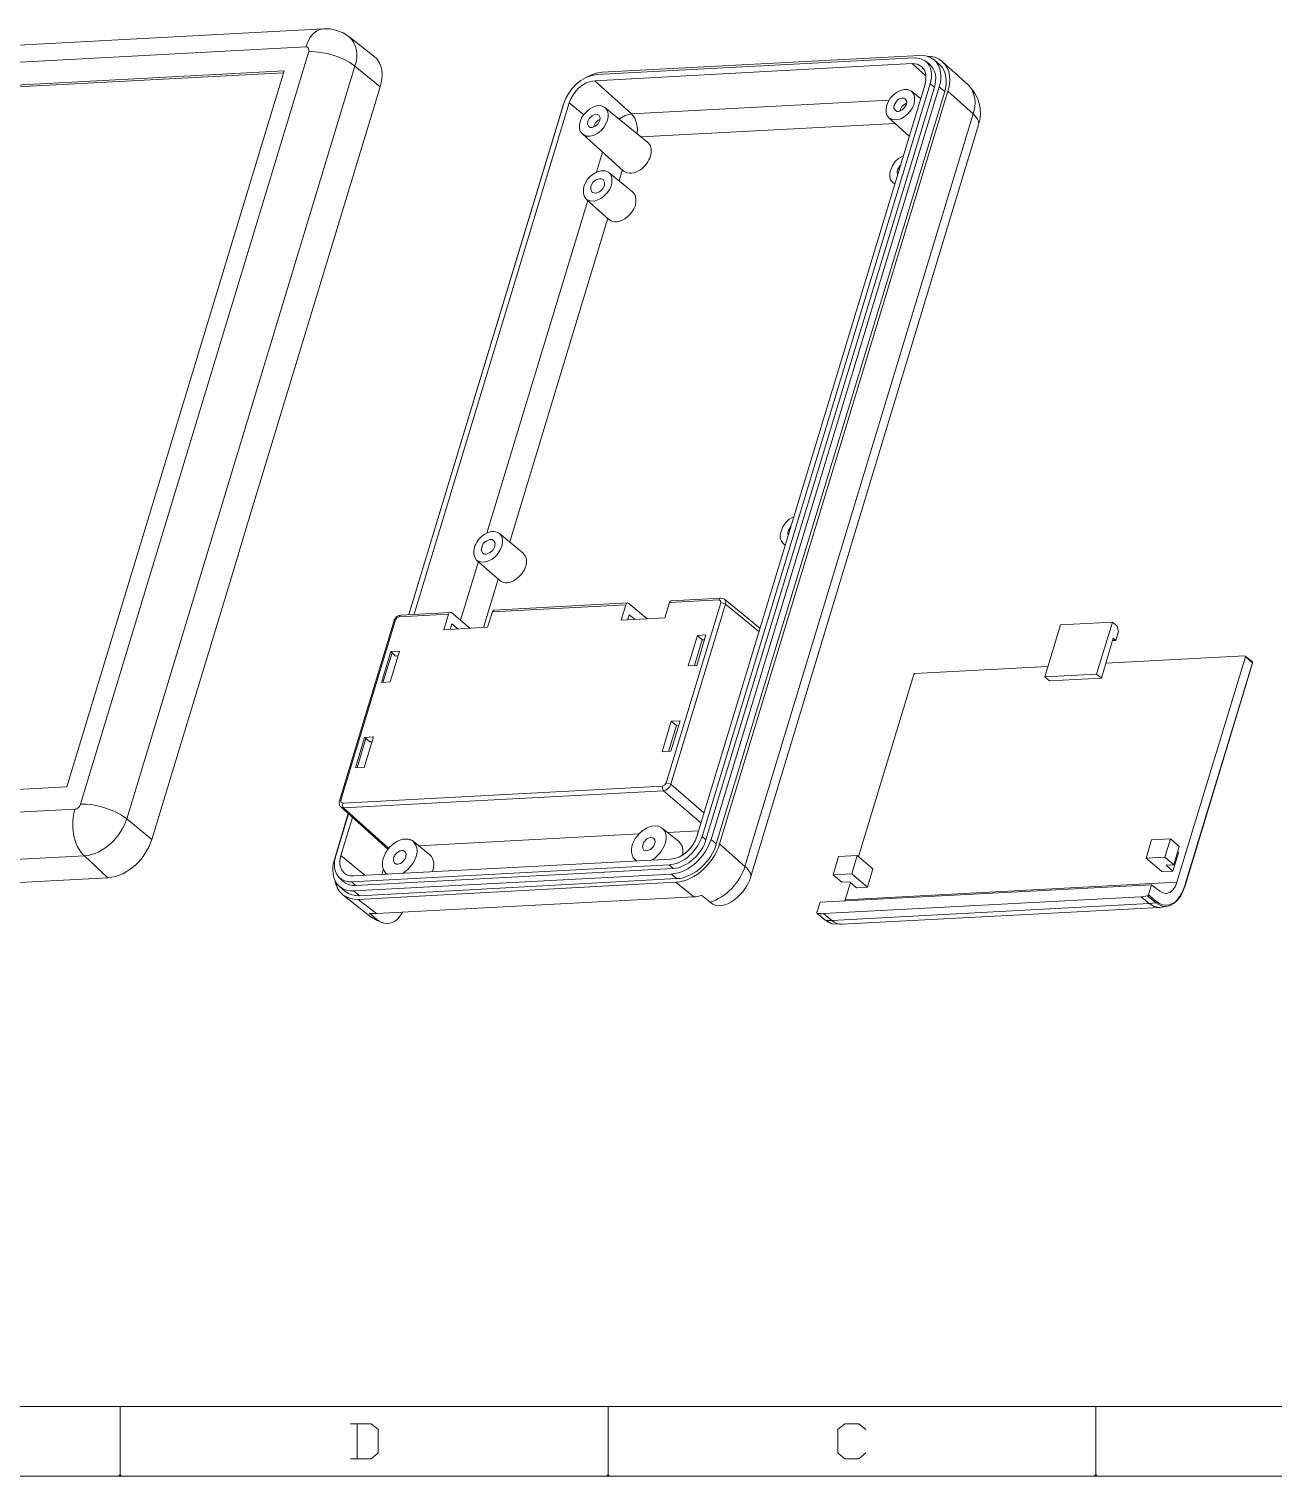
# Model space of a CAD drawing. Header units: millimetres. Extents: x -84 to 204, y -204 to 50.
# Drawn here: x 61.5 to 148.1, y -203.6 to -102.9 of the extents above; entities that cross this region are included whole.
import ezdxf

# ---------------------------------------------------------------- set-up
doc = ezdxf.new("R2010")
doc.units = ezdxf.units.MM

msp = doc.modelspace()

# ---------------------------------------------------------------- hatches: boundary and pattern name
h = msp.add_hatch(color=0)
h.dxf.hatch_style = 2
h.paths.add_polyline_path([(67.733333, -203.581), (67.7545, -203.496333), (67.839167, -203.475167), (67.923833, -203.496333), (67.945, -203.581)])
h = msp.add_hatch(color=0)
h.dxf.hatch_style = 2
h.paths.add_polyline_path([(101.684667, -203.581), (101.705833, -203.496333), (101.7905, -203.475167), (101.875167, -203.496333), (101.896333, -203.581)])
h = msp.add_hatch(color=0)
h.dxf.hatch_style = 2
h.paths.add_polyline_path([(135.614833, -203.581), (135.636, -203.496333), (135.720667, -203.475167), (135.805333, -203.496333), (135.8265, -203.581)])

# ---------------------------------------------------------------- linework, layer by layer
at = {"color": 0, "lineweight": 0}
for points in [[(81.999667, -102.9335), (59.922833, -104.097667)], [(81.999667, -102.9335), (81.753402, -102.97968), (81.539854, -103.068851), (81.355923, -103.19522), (81.198508, -103.352997), (81.064509, -103.536388), (80.950825, -103.739603), (80.854356, -103.956848), (80.772, -104.182333)], [(81.999667, -102.9335), (82.465333, -102.9335), (82.931, -103.039333), (83.354333, -103.208667), (83.7565, -103.462667)], [(83.7565, -103.462667), (83.955196, -103.666311), (84.108942, -103.896633), (84.219386, -104.147865), (84.28818, -104.414241), (84.316972, -104.689992), (84.307412, -104.969353), (84.261149, -105.246556), (84.179833, -105.515833)], [(83.7565, -103.462667), (85.492167, -104.817333)], [(80.772, -104.182333), (58.695167, -105.367667)], [(65.0875, -156.845), (80.983667, -104.499833)], [(80.983667, -104.499833), (80.983667, -104.394), (80.9625, -104.288167), (80.877833, -104.2035), (80.772, -104.182333)], [(80.983667, -104.499833), (81.408466, -104.518573), (81.832268, -104.566806), (82.251961, -104.645251), (82.664432, -104.754627), (83.066568, -104.895654), (83.455255, -105.069051), (83.827381, -105.275538), (84.179833, -105.515833)], [(84.179833, -105.515833), (68.304833, -157.861)], [(84.179833, -105.515833), (85.936667, -106.955167)], [(85.492167, -104.817333), (85.704983, -105.021461), (85.866023, -105.25927), (85.978711, -105.522934), (86.046469, -105.804626), (86.07272, -106.096521), (86.060889, -106.390794), (86.014396, -106.679618), (85.936667, -106.955167)], [(100.880333, -106.531833), (122.957167, -105.3465)], [(123.084167, -104.944333), (100.986167, -106.1085)], [(123.486333, -104.775), (101.388333, -105.939167)], [(122.957167, -105.3465), (123.317, -105.388833), (123.6345, -105.558167)], [(123.909667, -106.193167), (122.957167, -105.3465)], [(123.846167, -105.156), (123.486333, -104.986667), (123.084167, -104.944333)], [(123.909667, -104.796167), (123.486333, -104.775)], [(123.6345, -105.558167), (123.825, -105.833333), (123.909667, -106.129667), (123.909667, -106.447167), (123.846167, -106.764667)], [(124.206, -106.7435), (124.257054, -106.545222), (124.287144, -106.32951), (124.293033, -106.105058), (124.271484, -105.880561), (124.21926, -105.664713), (124.133124, -105.466207), (124.009838, -105.293738), (123.846167, -105.156)], [(124.1425, -105.367667), (123.846167, -105.156)], [(123.952, -104.817333), (123.909667, -104.796167)], [(124.481167, -105.071333), (124.227167, -104.923167), (123.952, -104.817333)], [(124.544667, -104.902), (124.036667, -104.8385)], [(124.1425, -105.367667), (124.302656, -105.525501), (124.42534, -105.704696), (124.512834, -105.90075), (124.567421, -106.109161), (124.591382, -106.325427), (124.587, -106.545046), (124.556556, -106.763515), (124.502333, -106.976333)], [(124.841, -106.955167), (124.908419, -106.72329), (124.945709, -106.474336), (124.951877, -106.216328), (124.925931, -105.957291), (124.86688, -105.705248), (124.77373, -105.468225), (124.645489, -105.254245), (124.481167, -105.071333)], [(124.862167, -105.41), (124.481167, -105.071333)], [(125.073833, -105.2195), (124.841, -105.029), (124.544667, -104.902)], [(124.862167, -105.41), (125.03698, -105.596298), (125.165495, -105.808975), (125.252313, -106.041868), (125.302036, -106.288814), (125.319265, -106.543647), (125.308601, -106.800204), (125.274646, -107.05232), (125.222, -107.293833)], [(125.433667, -107.272667), (125.511981, -107.032776), (125.559856, -106.763046), (125.574898, -106.476002), (125.554714, -106.184171), (125.496908, -105.900079), (125.399089, -105.636252), (125.258862, -105.405217), (125.073833, -105.2195)], [(125.073833, -105.2195), (126.851833, -106.828167)], [(59.2455, -106.912833), (79.248, -105.8545)], [(79.205667, -105.9815), (59.393667, -107.039833), (59.2455, -106.912833)], [(79.248, -105.8545), (64.135, -155.6385)], [(100.986167, -106.1085), (100.601053, -106.1855), (100.234122, -106.328352), (99.890854, -106.52866), (99.576731, -106.778028), (99.297236, -107.068059), (99.05785, -107.390357), (98.864055, -107.736525), (98.721333, -108.098167)], [(99.081167, -108.077), (99.204198, -107.794954), (99.360699, -107.52164), (99.548487, -107.265391), (99.765379, -107.034542), (100.009193, -106.837427), (100.277745, -106.682381), (100.568853, -106.577739), (100.880333, -106.531833)], [(100.922667, -106.023833), (100.584, -106.150833), (100.2665, -106.320167)], [(103.420333, -108.839), (100.880333, -106.531833)], [(100.965, -106.002667), (100.922667, -106.023833)], [(101.388333, -105.939167), (100.965, -106.002667)], [(85.936667, -106.955167), (76.602167, -137.7315)], [(123.846167, -106.764667), (107.971167, -159.109833)], [(108.331, -159.088667), (124.206, -106.7435)], [(124.502333, -106.976333), (108.606167, -159.3215)], [(108.966, -159.300333), (124.841, -106.955167)], [(125.222, -107.293833), (109.325833, -159.617833)], [(109.558667, -159.617833), (125.433667, -107.272667)], [(122.914833, -107.272667), (122.660833, -107.145667), (122.3645, -107.145667), (122.089333, -107.230333), (121.8565, -107.357333), (121.623667, -107.547833), (121.433167, -107.7595), (121.285, -107.992333), (121.179167, -108.246333)], [(123.084167, -108.1405), (123.1265, -107.907667), (123.1265, -107.674833), (123.063, -107.463167), (122.914833, -107.272667)], [(123.528667, -107.780667), (122.914833, -107.272667)], [(124.502333, -106.976333), (124.206, -106.7435)], [(124.841, -106.955167), (125.222, -107.293833)], [(125.433667, -107.272667), (127.1905, -108.839)], [(127.1905, -108.839), (127.266309, -108.58643), (127.311663, -108.321409), (127.32491, -108.050335), (127.304403, -107.779608), (127.248491, -107.515629), (127.155525, -107.264795), (127.023856, -107.033508), (126.851833, -106.828167)], [(126.851833, -106.828167), (127.109087, -107.112581), (127.322163, -107.424637), (127.489252, -107.759397), (127.608542, -108.111925), (127.678222, -108.477286), (127.696483, -108.850542), (127.661512, -109.226759), (127.5715, -109.601)], [(98.721333, -108.098167), (87.926333, -143.658167)], [(98.636667, -108.352167), (87.926333, -143.658167)], [(88.307333, -143.637), (99.081167, -108.077)], [(98.679, -108.182833), (98.636667, -108.352167)], [(100.097167, -108.9025), (99.081167, -108.077)], [(101.578833, -108.3945), (101.324833, -108.288667), (101.049667, -108.2675), (100.7745, -108.352167), (100.5205, -108.500333), (100.308833, -108.669667), (100.118333, -108.881333), (99.949, -109.114167), (99.843167, -109.389333)], [(101.748167, -109.2835), (101.811667, -109.050667), (101.7905, -108.817833), (101.727, -108.585), (101.578833, -108.3945)], [(104.563333, -110.828667), (101.578833, -108.3945)], [(103.420333, -108.839), (121.3485, -107.8865)], [(121.179167, -108.246333), (121.136833, -108.479167), (121.136833, -108.712), (121.200333, -108.923667), (121.327333, -109.114167)], [(121.327333, -109.114167), (121.581333, -109.241167), (121.877667, -109.262333), (122.152833, -109.177667), (122.406833, -109.050667), (122.6185, -108.860167), (122.809, -108.6485), (122.978333, -108.415667), (123.084167, -108.1405)], [(121.793, -108.606167), (121.687167, -108.436833), (121.708333, -108.225167)], [(121.708333, -108.225167), (121.835333, -107.992333), (122.004667, -107.823), (122.2375, -107.738333), (122.3645, -107.738333), (122.470333, -107.801833)], [(122.555, -108.182833), (122.428, -108.3945), (122.258667, -108.563833), (122.025833, -108.669667), (121.898833, -108.669667), (121.793, -108.606167)], [(122.1105, -108.563833), (122.2375, -108.331), (122.449167, -108.161667)], [(122.1105, -108.6485), (122.1105, -108.563833)], [(122.449167, -108.161667), (122.555, -108.098167)], [(122.470333, -107.801833), (122.576167, -107.971167), (122.555, -108.182833)], [(99.843167, -109.389333), (99.800833, -109.601), (99.800833, -109.833833), (99.864333, -110.066667), (100.0125, -110.236)], [(100.0125, -110.236), (100.2665, -110.384167), (100.541667, -110.384167), (100.816833, -110.320667), (101.070833, -110.1725), (101.303667, -110.003167), (101.494167, -109.7915), (101.642333, -109.5375), (101.748167, -109.2835)], [(100.457, -109.728), (100.372333, -109.558667), (100.3935, -109.347)], [(100.3935, -109.347), (100.499333, -109.135333), (100.689833, -108.966), (100.9015, -108.860167), (101.0285, -108.881333), (101.1555, -108.923667)], [(101.219, -109.304667), (101.113167, -109.5375), (100.922667, -109.706833), (100.689833, -109.7915), (100.562833, -109.7915), (100.457, -109.728)], [(100.795667, -109.706833), (100.922667, -109.474), (101.113167, -109.2835)], [(101.113167, -109.2835), (101.240167, -109.241167)], [(101.1555, -108.923667), (101.240167, -109.114167), (101.219, -109.304667)], [(102.5525, -109.198833), (102.975833, -108.944833), (103.420333, -108.839)], [(103.420333, -108.839), (103.653167, -109.135333), (103.780167, -109.495167), (103.843667, -109.855), (103.8225, -110.214833)], [(121.771833, -109.516333), (104.097667, -110.447667)], [(111.3155, -161.184167), (127.1905, -108.839)], [(127.5715, -109.601), (111.6965, -161.946167)], [(122.7455, -110.384167), (121.327333, -109.114167)], [(127.592667, -109.558667), (127.5715, -109.347), (127.486833, -109.1565), (127.1905, -108.839)], [(127.5715, -109.601), (127.592667, -109.558667)], [(102.87, -112.818333), (100.0125, -110.236)], [(100.7745, -109.770333), (100.795667, -109.706833)], [(100.986167, -112.903), (101.4095, -111.506)], [(104.563333, -110.828667), (104.732667, -111.019167), (104.796167, -111.273167), (104.796167, -111.527167), (104.753833, -111.781167)], [(104.753833, -111.781167), (104.705493, -111.912044), (104.641547, -112.044437), (104.563357, -112.176136), (104.472284, -112.304926), (104.369689, -112.428596), (104.256933, -112.544934), (104.135379, -112.651727), (104.006385, -112.746764), (103.871315, -112.827831), (103.731529, -112.892716), (103.588388, -112.939208), (103.443253, -112.965094), (103.297486, -112.968162), (103.152447, -112.946199), (103.009498, -112.896994), (102.87, -112.818333)], [(122.322167, -111.76), (122.025833, -111.929333), (121.771833, -112.162167), (121.581333, -112.4585), (121.454333, -112.776)], [(121.941167, -112.733667), (122.1105, -112.437333)], [(101.854, -112.924167), (101.6, -112.797167), (101.303667, -112.797167), (101.0285, -112.860667), (100.795667, -113.008833), (100.562833, -113.178167), (100.372333, -113.389833), (100.224167, -113.643833), (100.118333, -113.897833)], [(100.605167, -113.876667), (100.732167, -113.622667), (100.943833, -113.432167), (101.197833, -113.3475), (101.324833, -113.3475), (101.451833, -113.411)], [(101.451833, -113.411), (101.557667, -113.6015), (101.5365, -113.813167)], [(102.023333, -113.792), (102.065667, -113.559167), (102.065667, -113.326333), (102.002167, -113.0935), (101.854, -112.924167)], [(103.505, -114.257667), (101.854, -112.924167)], [(102.785333, -112.754833), (102.573667, -113.495667)], [(121.454333, -112.776), (121.390833, -112.987667), (121.390833, -113.2205), (121.454333, -113.453333), (121.6025, -113.622667)], [(121.6025, -113.622667), (121.7295, -113.707333)], [(121.941167, -113.03), (121.92, -112.881833), (121.941167, -112.733667)], [(100.118333, -113.897833), (100.076, -114.130667), (100.076, -114.3635), (100.1395, -114.575167), (100.2665, -114.765667)], [(100.2665, -114.765667), (100.5205, -114.892667), (100.816833, -114.913833), (101.092, -114.829167), (101.346, -114.702167), (101.557667, -114.511667), (101.748167, -114.3), (101.9175, -114.067167), (102.023333, -113.792)], [(100.689833, -114.3), (100.584, -114.088333), (100.605167, -113.876667)], [(101.5365, -113.813167), (101.4095, -114.067167), (101.197833, -114.257667), (100.943833, -114.3635), (100.816833, -114.342333), (100.689833, -114.3)], [(103.505, -114.257667), (103.653167, -114.448167), (103.737833, -114.702167), (103.737833, -114.935), (103.6955, -115.189)], [(93.366167, -138.006667), (100.3935, -114.8715)], [(101.854, -116.183833), (100.2665, -114.765667)], [(103.6955, -115.189), (103.652961, -115.312336), (103.593133, -115.438891), (103.517685, -115.566227), (103.428287, -115.691907), (103.326609, -115.813494), (103.21432, -115.928552), (103.09309, -116.034642), (102.964589, -116.129329), (102.830485, -116.210175), (102.69245, -116.274743), (102.552152, -116.320595), (102.411262, -116.345295), (102.271449, -116.346406), (102.134382, -116.321491), (102.001731, -116.268112), (101.875167, -116.183833)], [(101.769333, -116.099167), (94.953667, -138.599333)], [(114.702167, -136.863667), (114.405833, -137.033), (114.173, -137.265833), (113.961333, -137.562167), (113.834333, -137.879667)], [(76.602167, -137.7315), (75.522667, -141.2875)], [(113.834333, -137.879667), (113.770833, -138.091333), (113.770833, -138.324167), (113.8555, -138.557), (113.9825, -138.726333)], [(114.321167, -138.133667), (114.3, -137.9855), (114.321167, -137.837333)], [(114.321167, -137.837333), (114.511667, -137.541)], [(94.234, -138.027833), (94.111789, -137.955498), (93.983603, -137.910666), (93.851114, -137.89125), (93.715995, -137.895161), (93.57992, -137.920311), (93.44456, -137.964612), (93.311588, -138.025976), (93.182678, -138.102314), (93.059502, -138.191537), (92.943733, -138.291559), (92.837043, -138.40029), (92.741105, -138.515642), (92.657593, -138.635528), (92.588178, -138.757858), (92.534534, -138.880545), (92.498333, -139.0015)], [(93.006333, -138.980333), (93.112167, -138.726333), (93.323833, -138.557), (93.577833, -138.451167), (93.704833, -138.451167), (93.831833, -138.514667)], [(93.831833, -138.514667), (93.937667, -138.705167), (93.9165, -138.938)], [(94.403333, -138.895667), (94.445667, -138.662833), (94.445667, -138.43), (94.382167, -138.218333), (94.234, -138.027833)], [(95.885, -139.3825), (94.234, -138.027833)], [(113.9825, -138.726333), (114.1095, -138.832167)], [(92.498333, -139.0015), (92.456, -139.234333), (92.456, -139.467167), (92.5195, -139.678833), (92.6465, -139.869333)], [(92.6465, -139.869333), (92.9005, -139.996333), (93.196833, -140.0175), (93.472, -139.932833), (93.726, -139.805833), (93.958833, -139.615333), (94.149333, -139.403667), (94.2975, -139.170833), (94.403333, -138.895667)], [(94.255167, -141.2875), (92.6465, -139.869333)], [(93.069833, -139.403667), (92.964, -139.192), (93.006333, -138.980333)], [(93.9165, -138.938), (93.7895, -139.170833), (93.577833, -139.361333), (93.323833, -139.467167), (93.196833, -139.467167), (93.069833, -139.403667)], [(95.885, -139.3825), (96.033167, -139.573), (96.117833, -139.805833), (96.117833, -140.038667), (96.0755, -140.292667)], [(91.524667, -144.060333), (92.7735, -139.975167)], [(96.0755, -140.292667), (96.032961, -140.416003), (95.973133, -140.542557), (95.897685, -140.669893), (95.808287, -140.795573), (95.706609, -140.917161), (95.59432, -141.032218), (95.47309, -141.138309), (95.344589, -141.232996), (95.210485, -141.313842), (95.07245, -141.378409), (94.932152, -141.424262), (94.791262, -141.448962), (94.651449, -141.450073), (94.514382, -141.425158), (94.381731, -141.371779), (94.255167, -141.2875)], [(75.522667, -141.2875), (70.061667, -159.300333)], [(94.149333, -141.202833), (93.133333, -144.568333)], [(103.145167, -142.853833), (93.853, -143.361833)], [(103.145167, -142.853833), (103.081667, -142.896167), (103.039333, -142.980833)], [(103.229833, -142.896167), (103.145167, -142.853833)], [(103.229833, -142.896167), (104.521, -143.9545)], [(105.748667, -143.891), (106.066167, -142.832667)], [(105.833333, -155.363333), (109.643333, -142.853833)], [(109.516333, -142.642167), (106.066167, -142.832667)], [(106.066167, -142.832667), (106.1085, -142.748), (106.193167, -142.705667)], [(109.622167, -142.515167), (106.193167, -142.705667)], [(109.516333, -142.642167), (109.558667, -142.5575), (109.622167, -142.515167)], [(109.643333, -142.853833), (109.622167, -142.705667), (109.516333, -142.642167)], [(109.897333, -142.599833), (109.770333, -142.536333), (109.643333, -142.515167), (109.622167, -142.515167)], [(109.643333, -142.853833), (109.812667, -142.875), (109.960833, -142.9385)], [(109.960833, -142.9385), (109.982, -142.769167), (109.897333, -142.599833)], [(112.352667, -144.610667), (109.897333, -142.599833)], [(86.995, -143.912167), (86.910333, -144.060333)], [(87.227833, -143.721667), (87.100833, -143.806333), (86.995, -143.912167)], [(87.249, -143.8275), (87.100833, -143.891), (86.995, -144.039167)], [(87.376, -143.7005), (87.227833, -143.721667)], [(90.699167, -143.637), (87.249, -143.8275)], [(87.249, -143.8275), (87.291333, -143.742833), (87.376, -143.7005)], [(90.805, -143.51), (87.376, -143.7005)], [(90.699167, -143.637), (90.3605, -144.7165)], [(90.805, -143.51), (90.7415, -143.552333), (90.699167, -143.637)], [(90.889667, -143.531167), (90.805, -143.51)], [(90.889667, -143.531167), (92.180833, -144.610667)], [(93.747167, -143.467667), (93.4085, -144.547167)], [(103.039333, -142.980833), (93.747167, -143.467667)], [(93.747167, -143.467667), (93.7895, -143.404167), (93.853, -143.361833)], [(102.700667, -144.060333), (103.039333, -142.980833)], [(105.748667, -143.891), (102.700667, -144.060333)], [(103.145167, -144.039167), (103.272167, -143.679333)], [(103.674333, -143.996833), (103.272167, -143.679333)], [(106.150833, -155.469167), (109.960833, -142.9385)], [(109.960833, -142.9385), (112.289167, -144.8435)], [(86.910333, -144.0815), (83.100333, -156.612167)], [(86.995, -144.039167), (83.206167, -156.569833)], [(86.995, -144.039167), (86.910333, -144.0815)], [(86.910333, -144.060333), (86.910333, -144.0815)], [(93.4085, -144.547167), (90.3605, -144.7165)], [(90.805, -144.695333), (90.932, -144.314333)], [(91.334167, -144.653), (90.932, -144.314333)], [(132.185833, -147.997333), (133.265333, -144.377833)], [(133.265333, -144.377833), (136.884833, -144.187333)], [(136.884833, -144.187333), (135.784167, -147.806833)], [(137.2235, -144.4625), (136.884833, -144.187333)], [(137.117667, -145.457333), (137.308167, -144.8435)], [(137.308167, -144.8435), (137.2235, -144.4625)], [(107.357333, -147.235333), (108.0135, -145.118667)], [(107.801833, -147.214167), (108.352167, -145.415)], [(108.606167, -145.076333), (107.971167, -147.214167)], [(108.0135, -145.118667), (108.606167, -145.076333)], [(108.352167, -145.415), (108.0135, -145.118667)], [(108.352167, -145.415), (108.5215, -145.415)], [(136.122833, -148.082), (136.948333, -145.309167)], [(136.906, -145.457333), (137.117667, -145.457333)], [(136.948333, -145.309167), (137.117667, -145.457333)], [(86.021333, -148.378333), (86.6775, -146.2405)], [(86.762167, -146.325167), (86.127167, -148.378333)], [(87.291333, -146.219333), (86.635167, -148.336)], [(86.6775, -146.2405), (87.291333, -146.219333)], [(87.016167, -146.558), (86.762167, -146.325167), (86.6775, -146.2405)], [(87.016167, -146.558), (87.1855, -146.536833)], [(146.092333, -146.536833), (136.419167, -147.044833)], [(141.372167, -162.284833), (146.134667, -146.600333)], [(146.134667, -146.558), (146.092333, -146.536833)], [(146.134667, -146.600333), (146.134667, -146.558)], [(146.6215, -147.023667), (146.134667, -146.600333)], [(146.6215, -146.960167), (146.155833, -146.579167)], [(107.971167, -147.214167), (107.357333, -147.235333)], [(123.063, -147.828), (119.210667, -160.485667)], [(123.147667, -147.7645), (123.063, -147.828)], [(132.3975, -147.277667), (123.147667, -147.7645)], [(132.185833, -147.997333), (135.784167, -147.806833)], [(135.784167, -147.806833), (136.122833, -148.082)], [(140.186833, -164.041667), (140.864167, -163.914667), (141.1605, -163.7665), (141.4145, -163.533667), (141.647333, -163.216167), (141.837833, -162.814), (141.986, -162.3695), (146.642667, -147.044833)], [(141.964833, -162.348333), (146.6215, -147.023667)], [(146.6215, -146.960167), (146.6215, -147.023667)], [(146.642667, -147.044833), (146.6215, -146.960167)], [(146.642667, -147.044833), (146.6215, -147.023667)], [(86.635167, -148.336), (86.021333, -148.378333)], [(132.503333, -148.2725), (132.185833, -147.997333)], [(136.122833, -148.082), (132.503333, -148.2725)], [(105.558167, -153.204333), (106.193167, -151.0665)], [(106.002667, -153.183167), (106.553, -151.384)], [(106.807, -151.045333), (106.172, -153.162)], [(106.193167, -151.0665), (106.807, -151.045333)], [(106.553, -151.384), (106.193167, -151.0665)], [(106.553, -151.384), (106.701167, -151.362833)], [(84.222167, -154.326167), (84.857167, -152.2095)], [(84.941833, -152.273), (84.328, -154.326167)], [(85.471, -152.167167), (84.836, -154.305)], [(84.857167, -152.2095), (85.471, -152.167167)], [(85.217, -152.505833), (84.941833, -152.273), (84.857167, -152.2095)], [(85.217, -152.505833), (85.386333, -152.505833)], [(106.172, -153.162), (105.558167, -153.204333)], [(84.836, -154.305), (84.222167, -154.326167)], [(64.135, -155.6385), (44.153667, -156.718)], [(83.333167, -156.7815), (105.579333, -155.596167)], [(83.396667, -157.099), (105.642833, -155.913667)], [(105.579333, -155.596167), (105.748667, -155.5115), (105.833333, -155.363333)], [(105.579333, -155.596167), (105.579333, -155.7655), (105.642833, -155.913667)], [(105.642833, -155.913667), (105.812167, -155.871333), (105.960333, -155.7655), (106.087333, -155.6385), (106.150833, -155.469167)], [(105.642833, -155.913667), (108.246333, -158.157333)], [(105.833333, -155.363333), (106.002667, -155.405667), (106.150833, -155.469167)], [(106.150833, -155.469167), (108.458, -157.458833)], [(64.685333, -157.204833), (64.756126, -157.193473), (64.823049, -157.165807), (64.884614, -157.125905), (64.939333, -157.077833), (64.9605, -157.056667), (65.002833, -157.0355), (65.024, -157.014333), (65.045167, -156.972), (65.045167, -156.950833), (65.066333, -156.9085), (65.0875, -156.887333), (65.0875, -156.845), (65.514453, -156.859558), (65.9405, -156.906367), (66.362554, -156.985364), (66.777526, -157.096486), (67.182328, -157.239674), (67.573872, -157.414863), (67.94907, -157.621992), (68.304833, -157.861), (68.226945, -158.092504), (68.129288, -158.322944), (68.013071, -158.550545), (67.879499, -158.773531), (67.729782, -158.990129), (67.565127, -159.198562), (67.386741, -159.397055), (67.195832, -159.583834), (66.993609, -159.757124), (66.781278, -159.915149), (66.560047, -160.056133), (66.331124, -160.178304), (66.095717, -160.279884), (65.855034, -160.359099), (65.610281, -160.414174), (65.362667, -160.443333)], [(83.100333, -156.612167), (83.079167, -156.718), (83.100333, -156.887333), (83.163833, -157.014333), (83.206167, -157.0355)], [(83.206167, -156.569833), (83.100333, -156.612167)], [(83.206167, -156.569833), (83.206167, -156.718), (83.333167, -156.7815)], [(83.333167, -156.7815), (83.312, -156.950833), (83.396667, -157.099)], [(42.6085, -158.369), (64.685333, -157.204833)], [(64.685333, -157.204833), (64.63875, -157.399155), (64.601721, -157.603424), (64.57474, -157.81574), (64.5583, -158.034203), (64.552894, -158.256911), (64.559015, -158.481965), (64.577156, -158.707463), (64.60781, -158.931504), (64.65147, -159.152189), (64.708629, -159.367616), (64.77978, -159.575885), (64.865415, -159.775095), (64.966029, -159.963346), (65.082113, -160.138736), (65.214162, -160.299365), (65.362667, -160.443333)], [(68.304833, -157.861), (70.061667, -159.300333)], [(83.714167, -157.501167), (82.761667, -160.697333)], [(83.735333, -157.522333), (82.846333, -160.443333)], [(83.206167, -157.0355), (83.396667, -157.099)], [(86.487, -159.998833), (83.206167, -157.0355)], [(83.206167, -160.422167), (84.0105, -157.776333)], [(83.396667, -157.099), (86.529333, -159.935333)], [(103.9495, -158.919333), (88.603667, -159.744833)], [(105.007833, -158.347833), (104.826387, -158.378112), (104.643552, -158.437413), (104.462428, -158.522887), (104.286116, -158.631682), (104.117717, -158.760946), (103.960331, -158.90783), (103.81706, -159.069482), (103.691002, -159.243051), (103.58526, -159.425686), (103.502933, -159.614536), (103.447122, -159.806751), (103.420929, -159.999478), (103.427452, -160.189868), (103.469794, -160.375069), (103.551054, -160.55223), (103.674333, -160.7185)], [(104.775, -160.760833), (104.9059, -160.693232), (105.037051, -160.604276), (105.166058, -160.496469), (105.290524, -160.372309), (105.408056, -160.234298), (105.516257, -160.084937), (105.612733, -159.926725), (105.695089, -159.762164), (105.760928, -159.593753), (105.807857, -159.423995), (105.833479, -159.255389), (105.8354, -159.090436), (105.811225, -158.931637), (105.758558, -158.781492), (105.675003, -158.642501), (105.558167, -158.517167)], [(105.558167, -158.517167), (105.304167, -158.390167), (105.007833, -158.347833)], [(106.722333, -159.4485), (105.558167, -158.517167)], [(108.077, -158.707667), (105.939167, -158.8135)], [(70.061667, -159.300333), (69.969524, -159.548508), (69.861131, -159.792423), (69.737123, -160.030663), (69.598133, -160.261813), (69.444796, -160.484456), (69.277746, -160.697178), (69.097616, -160.898564), (68.905041, -161.087197), (68.700654, -161.261662), (68.485091, -161.420545), (68.258985, -161.562429), (68.022969, -161.685899), (67.777679, -161.78954), (67.523748, -161.871937), (67.26181, -161.931673), (66.9925, -161.967333)], [(86.614, -159.8295), (86.534833, -159.918912), (86.458568, -160.016455), (86.386353, -160.121083), (86.319337, -160.231749), (86.258669, -160.347408), (86.205498, -160.467011), (86.160972, -160.589514), (86.126241, -160.71387), (86.102452, -160.839031), (86.090755, -160.963953), (86.092299, -161.087587), (86.108232, -161.208889), (86.139704, -161.32681), (86.187862, -161.440306), (86.253855, -161.548329), (86.338833, -161.649833)], [(87.6935, -159.279167), (87.517999, -159.292627), (87.382747, -159.327056), (87.254705, -159.379874), (87.100833, -159.4485), (86.954618, -159.543403), (86.842335, -159.627491), (86.737593, -159.717333), (86.614, -159.8295)], [(87.460667, -161.671), (87.597003, -161.592616), (87.731416, -161.49653), (87.861782, -161.384769), (87.98598, -161.259358), (88.101887, -161.122324), (88.207381, -160.975694), (88.300339, -160.821492), (88.378639, -160.661747), (88.440158, -160.498483), (88.482775, -160.333728), (88.504367, -160.169506), (88.502811, -160.007846), (88.475985, -159.850772), (88.421768, -159.700311), (88.338036, -159.558489), (88.222667, -159.427333)], [(88.222667, -159.427333), (88.180333, -159.385), (88.138, -159.363833), (88.116833, -159.363833), (88.0745, -159.342667), (88.053333, -159.3215), (88.011, -159.3215), (87.968667, -159.300333), (87.9475, -159.300333), (87.905167, -159.279167), (87.6935, -159.279167)], [(89.386833, -160.379833), (88.222667, -159.427333)], [(104.288167, -160.041167), (104.2035, -159.914167), (104.182333, -159.766), (104.288167, -159.490833), (104.499833, -159.258), (104.775, -159.152167)], [(104.9655, -159.215667), (105.050167, -159.342667), (105.071333, -159.490833), (104.9655, -159.787167), (104.753833, -159.998833), (104.478667, -160.104667)], [(104.775, -159.152167), (104.9655, -159.215667)], [(106.045, -161.078333), (106.240453, -161.05488), (106.432238, -161.011968), (106.619639, -160.950885), (106.80194, -160.872917), (106.978424, -160.779352), (107.148375, -160.671474), (107.311076, -160.550573), (107.465813, -160.417933), (107.611867, -160.274843), (107.748524, -160.122588), (107.875067, -159.962456), (107.990779, -159.795733), (108.094945, -159.623705), (108.186848, -159.447661), (108.265771, -159.268886), (108.331, -159.088667)], [(107.971167, -159.109833), (107.851348, -159.396898), (107.695504, -159.670485), (107.506637, -159.924295), (107.287748, -160.152027), (107.041838, -160.347381), (106.77191, -160.504055), (106.480963, -160.615751), (106.172, -160.676167)], [(106.193167, -161.713333), (106.435988, -161.680056), (106.672094, -161.625132), (106.900937, -161.549841), (107.12197, -161.455464), (107.334646, -161.343281), (107.538418, -161.214573), (107.732738, -161.070621), (107.917059, -160.912704), (108.090835, -160.742104), (108.253516, -160.560101), (108.404558, -160.367976), (108.543411, -160.167009), (108.669529, -159.958481), (108.782365, -159.743672), (108.881371, -159.523862), (108.966, -159.300333)], [(108.606167, -159.3215), (108.547496, -159.500034), (108.472606, -159.678278), (108.382566, -159.854784), (108.278447, -160.028103), (108.161318, -160.196788), (108.032248, -160.35939), (107.892308, -160.514462), (107.742567, -160.660556), (107.584094, -160.796224), (107.41796, -160.920017), (107.245234, -161.030489), (107.066986, -161.12619), (106.884286, -161.205673), (106.698203, -161.26749), (106.509806, -161.310193), (106.320167, -161.332333)], [(106.510667, -162.284833), (106.776499, -162.249878), (107.035854, -162.190449), (107.287967, -162.108028), (107.532074, -162.004094), (107.76741, -161.880128), (107.993212, -161.737611), (108.208714, -161.578023), (108.413153, -161.402845), (108.605764, -161.213557), (108.785784, -161.01164), (108.952447, -160.798574), (109.104989, -160.57584), (109.242646, -160.344918), (109.364655, -160.10729), (109.47025, -159.864435), (109.558667, -159.617833)], [(109.325833, -159.617833), (109.261886, -159.829735), (109.176257, -160.042767), (109.070505, -160.25494), (108.946189, -160.464268), (108.80487, -160.668764), (108.648107, -160.866439), (108.47746, -161.055307), (108.294488, -161.233379), (108.10075, -161.398669), (107.897807, -161.549188), (107.687218, -161.68295), (107.470542, -161.797967), (107.249339, -161.892251), (107.02517, -161.963815), (106.799592, -162.010672), (106.574167, -162.030833)], [(106.722333, -159.4485), (106.817445, -159.557434), (106.890162, -159.666384), (106.94263, -159.77679), (106.976995, -159.89009), (106.995402, -160.007722), (106.999997, -160.131125), (106.992926, -160.261738), (106.976333, -160.401)], [(108.331, -159.088667), (108.606167, -159.3215)], [(108.966, -159.300333), (109.325833, -159.617833)], [(109.558667, -159.617833), (111.3155, -161.184167)], [(139.234333, -160.612667), (139.615333, -159.3215)], [(139.615333, -159.3215), (140.927667, -159.258)], [(140.5255, -160.528), (140.927667, -159.258)], [(140.927667, -159.258), (141.5415, -159.787167)], [(141.5415, -159.787167), (141.1605, -161.078333)], [(65.362667, -160.443333), (43.264667, -161.6075)], [(65.362667, -160.443333), (66.9925, -161.967333)], [(82.761667, -160.697333), (82.691443, -160.939353), (82.649533, -161.189723), (82.63786, -161.443334), (82.658347, -161.695077), (82.712915, -161.939841), (82.803487, -162.172518), (82.931986, -162.387996), (83.100333, -162.581167)], [(82.782833, -160.697333), (82.782833, -160.739667), (82.761667, -160.782), (82.761667, -161.036)], [(82.761667, -161.036), (82.767769, -161.284923), (82.826093, -161.525876), (82.931579, -161.749432), (83.079167, -161.946167)], [(82.846333, -160.443333), (82.782833, -160.697333)], [(83.460167, -161.671), (83.2485, -161.395833), (83.142667, -161.078333), (83.142667, -160.760833), (83.206167, -160.422167)], [(84.878333, -161.798), (83.206167, -160.422167)], [(106.172, -160.676167), (84.095167, -161.840333)], [(86.952667, -160.951333), (86.910333, -160.909), (86.868, -160.824333), (86.868, -160.760833), (86.846833, -160.7185), (86.868, -160.676167), (86.868, -160.612667), (86.889167, -160.528), (86.9315, -160.4645), (86.952667, -160.401), (86.995, -160.3375), (87.0585, -160.295167), (87.100833, -160.231667), (87.164333, -160.189333), (87.274913, -160.128), (87.352849, -160.095009), (87.431777, -160.082723), (87.545333, -160.0835), (87.545333, -160.104667), (87.608833, -160.104667), (87.608833, -160.125833), (87.63, -160.125833), (87.63, -160.147), (87.651167, -160.147)], [(87.164333, -161.014833), (87.0585, -161.014833), (87.037333, -160.993667), (86.995, -160.993667), (86.995, -160.9725), (86.973833, -160.9725), (86.952667, -160.951333)], [(87.651167, -160.147), (87.714964, -160.238199), (87.739008, -160.345041), (87.735007, -160.458696), (87.714667, -160.570333), (87.667, -160.648786), (87.614191, -160.727), (87.555793, -160.801823), (87.491358, -160.870106), (87.420442, -160.928699), (87.342596, -160.974451), (87.257376, -161.004213), (87.164333, -161.014833)], [(89.386833, -160.379833), (89.501007, -160.489412), (89.583138, -160.618884), (89.636337, -160.763438), (89.66372, -160.91826), (89.668398, -161.07854), (89.653484, -161.239465), (89.622091, -161.396222), (89.577333, -161.544)], [(103.674333, -160.7185), (103.780167, -160.803167)], [(104.478667, -160.104667), (104.288167, -160.041167)], [(117.834833, -160.485667), (117.453833, -161.755667)], [(117.834833, -160.485667), (119.126, -160.422167)], [(118.745, -161.692167), (119.126, -160.422167)], [(119.126, -160.422167), (120.226667, -161.3535)], [(140.5255, -160.528), (139.234333, -160.612667)], [(139.234333, -160.612667), (140.335, -161.544)], [(141.1605, -161.078333), (140.5255, -160.528)], [(141.478, -160.231667), (141.097, -161.501667)], [(141.4145, -160.168167), (141.478, -160.231667)], [(66.9925, -161.967333), (44.915667, -163.1315)], [(83.079167, -161.946167), (83.269667, -162.094333), (83.5025, -162.179), (83.735333, -162.2425), (83.968167, -162.2425)], [(83.333167, -162.200167), (83.079167, -161.946167)], [(84.095167, -161.840333), (83.988077, -161.842781), (83.91234, -161.836365), (83.843349, -161.826641), (83.7565, -161.819167), (83.668179, -161.782125), (83.608995, -161.757519), (83.54948, -161.726695), (83.460167, -161.671)], [(83.968167, -162.2425), (106.045, -161.078333)], [(84.116333, -162.8775), (106.193167, -161.713333)], [(106.320167, -161.332333), (84.222167, -162.4965)], [(106.574167, -162.030833), (84.497333, -163.216167)], [(86.1695, -161.374667), (86.063667, -161.7345)], [(86.338833, -161.649833), (86.444667, -161.7345)], [(106.045, -161.078333), (106.320167, -161.332333)], [(106.574167, -162.030833), (106.193167, -161.713333)], [(108.9025, -163.660667), (109.097721, -163.599511), (109.293054, -163.51879), (109.487207, -163.42002), (109.678887, -163.304719), (109.8668, -163.174406), (110.049655, -163.030597), (110.226157, -162.87481), (110.395015, -162.708564), (110.554934, -162.533375), (110.704623, -162.350762), (110.842787, -162.162243), (110.968135, -161.969334), (111.079373, -161.773555), (111.175209, -161.576422), (111.254349, -161.379453), (111.3155, -161.184167)], [(111.6965, -161.946167), (111.646968, -162.128756), (111.565854, -162.324374), (111.45635, -162.528073), (111.321652, -162.734906), (111.164951, -162.939926), (110.989442, -163.138187), (110.798319, -163.324741), (110.594775, -163.494641), (110.382003, -163.64294), (110.163198, -163.764691), (109.941553, -163.854948), (109.720261, -163.908763), (109.502516, -163.92119), (109.291512, -163.88728), (109.090442, -163.802088), (108.9025, -163.660667)], [(111.6965, -161.946167), (111.6965, -161.925), (111.717667, -161.903833), (111.717667, -161.776833), (111.6965, -161.713333), (111.6965, -161.671), (111.675333, -161.6075), (111.633, -161.565167), (111.611833, -161.522833), (111.590667, -161.459333), (111.506, -161.374667), (111.484833, -161.332333), (111.400167, -161.247667), (111.3155, -161.184167)], [(118.745, -161.692167), (117.453833, -161.755667)], [(117.453833, -161.755667), (118.067667, -162.284833)], [(119.845667, -162.6235), (118.745, -161.692167)], [(120.226667, -161.3535), (119.845667, -162.6235)], [(141.097, -161.501667), (140.335, -161.544)], [(140.631333, -161.0995), (141.1605, -161.078333)], [(141.097, -161.501667), (140.631333, -161.0995)], [(82.804, -162.157833), (82.805953, -162.203464), (82.81837, -162.262658), (82.838385, -162.331187), (82.863134, -162.404822), (82.889752, -162.479333), (82.915373, -162.550492), (82.937133, -162.614068), (82.952167, -162.665833)], [(82.952167, -162.665833), (83.030748, -162.800589), (83.11859, -162.93002), (83.21847, -163.049066), (83.333167, -163.152667)], [(83.100333, -162.581167), (83.333167, -162.729333), (83.587167, -162.835167), (83.841167, -162.8775), (84.116333, -162.8775)], [(83.481333, -162.898667), (83.100333, -162.581167)], [(84.222167, -162.4965), (83.989333, -162.4965), (83.7565, -162.433), (83.523667, -162.348333), (83.333167, -162.200167)], [(84.497333, -163.216167), (84.222167, -163.195), (83.968167, -163.152667), (83.714167, -163.046833), (83.481333, -162.898667)], [(83.968167, -162.2425), (84.222167, -162.4965)], [(84.116333, -162.8775), (84.497333, -163.216167)], [(84.412667, -163.470167), (106.510667, -162.284833)], [(107.7595, -163.300833), (106.510667, -162.284833)], [(139.615333, -162.454167), (116.543667, -163.660667)], [(118.067667, -162.284833), (118.618, -162.263667)], [(141.372167, -162.284833), (118.3005, -163.5125)], [(118.660333, -162.306), (118.3005, -163.5125)], [(118.618, -162.263667), (119.083667, -162.665833)], [(119.845667, -162.6235), (119.083667, -162.665833)], [(139.403667, -163.152667), (139.615333, -162.454167)], [(139.615333, -162.454167), (140.186833, -162.898667)], [(140.186833, -162.898667), (140.3985, -163.025667), (140.631333, -163.068)], [(140.631333, -163.068), (140.9065, -162.983333), (141.118167, -162.792833), (141.266333, -162.56), (141.372167, -162.284833)], [(140.843, -163.851167), (141.075833, -163.7665), (141.266333, -163.6395), (141.583833, -163.2585), (141.816667, -162.835167), (141.964833, -162.3695)], [(141.986, -162.3695), (141.964833, -162.348333), (141.964833, -162.3695)], [(83.333167, -163.152667), (83.587167, -163.300833), (83.841167, -163.406667), (84.1375, -163.449), (84.412667, -163.470167)], [(83.333167, -163.152667), (85.217, -164.634333)], [(84.412667, -163.470167), (85.682667, -164.465)], [(85.682667, -164.465), (107.7595, -163.300833)], [(107.7595, -163.300833), (107.89495, -163.28772), (108.039032, -163.267364), (108.180932, -163.237284), (108.309833, -163.195)], [(108.9025, -163.660667), (108.309833, -163.195)], [(116.543667, -163.660667), (116.310833, -164.380333)], [(138.8745, -163.300833), (116.7765, -164.465)], [(117.369167, -164.951833), (139.446, -163.7665)], [(140.186833, -164.041667), (118.088833, -165.205833)], [(118.279333, -163.576), (118.3005, -163.5125)], [(139.319, -163.237333), (138.8745, -163.300833)], [(139.446, -163.7665), (138.8745, -163.300833)], [(139.319, -163.237333), (139.403667, -163.152667)], [(139.319, -163.237333), (139.911667, -163.703)], [(139.403667, -163.152667), (139.975167, -163.6395)], [(139.446, -163.7665), (139.911667, -163.703), (140.123333, -163.83), (140.356167, -163.935833), (140.610167, -163.957), (140.864167, -163.914667)], [(140.186833, -164.041667), (139.784667, -163.978167), (139.446, -163.7665)], [(139.975167, -163.6395), (139.911667, -163.703)], [(139.975167, -163.6395), (140.165667, -163.7665), (140.377333, -163.851167), (140.610167, -163.872333), (140.821833, -163.851167)], [(140.821833, -163.851167), (140.843, -163.851167)], [(85.746167, -164.9095), (85.301667, -164.5285), (85.174667, -164.422667)], [(85.174667, -164.422667), (85.238167, -164.443833), (85.301667, -164.465), (85.492167, -164.465), (85.555667, -164.486167), (85.619167, -164.486167), (85.682667, -164.465)], [(85.217, -164.634333), (85.344, -164.740167)], [(85.217, -164.634333), (85.725, -164.951833), (86.190667, -165.121167)], [(85.344, -164.740167), (85.746167, -164.9095)], [(85.746167, -164.9095), (85.813131, -164.948098), (85.867015, -164.980623), (85.91273, -165.008378), (85.955188, -165.032664), (85.999299, -165.054783), (86.049974, -165.076039), (86.112127, -165.097732), (86.190667, -165.121167)], [(86.190667, -165.121167), (86.402633, -165.153983), (86.601118, -165.138563), (86.785638, -165.081107), (86.955709, -164.987817), (87.110848, -164.864893), (87.250571, -164.718537), (87.374394, -164.55495), (87.481833, -164.380333)], [(116.310833, -164.380333), (116.310833, -164.443833), (116.332, -164.443833)], [(116.332, -164.443833), (116.332, -164.422667)], [(116.7765, -164.465), (116.713, -164.486167), (116.607167, -164.486167), (116.564833, -164.465), (116.3955, -164.465), (116.332, -164.443833)], [(116.924667, -164.9095), (116.332, -164.443833), (116.9035, -164.9095), (117.136333, -165.057667), (117.4115, -165.1635)], [(116.7765, -164.465), (117.369167, -164.951833)], [(116.9035, -164.9095), (116.924667, -164.9095)], [(116.924667, -164.9095), (117.026812, -164.931444), (117.143609, -164.94588), (117.26206, -164.95271), (117.369167, -164.951833)], [(117.4115, -165.1635), (117.274562, -165.116173), (117.154986, -165.064281), (117.04196, -164.998499), (116.924667, -164.9095)], [(118.088833, -165.205833), (117.894381, -165.198094), (117.706907, -165.146038), (117.53048, -165.060379), (117.369167, -164.951833)], [(117.4115, -165.1635), (117.4115, -165.142333)], [(117.4115, -165.1635), (118.088833, -165.205833)], [(-79.523167, -198.733833), (198.733833, -198.733833)], [(67.839167, -203.581), (67.839167, -198.733833)], [(101.7905, -203.581), (101.7905, -198.733833)], [(135.720667, -203.581), (135.720667, -198.733833)], [(83.862333, -202.3745), (85.301667, -202.3745), (85.7885, -201.972333), (85.7885, -200.3425), (85.301667, -199.940333), (83.862333, -199.940333)], [(84.328, -199.940333), (84.328, -202.3745)], [(119.718667, -201.972333), (119.253, -202.3745), (118.279333, -202.3745), (117.7925, -201.972333), (117.7925, -200.3425), (118.279333, -199.940333), (119.253, -199.940333), (119.718667, -200.3425)], [(-84.370333, -203.581), (203.581, -203.581)], [(-84.370333, -203.581), (203.581, -203.581)]]:
    msp.add_lwpolyline(points, dxfattribs=at)

doc.saveas('drawing.dxf')
